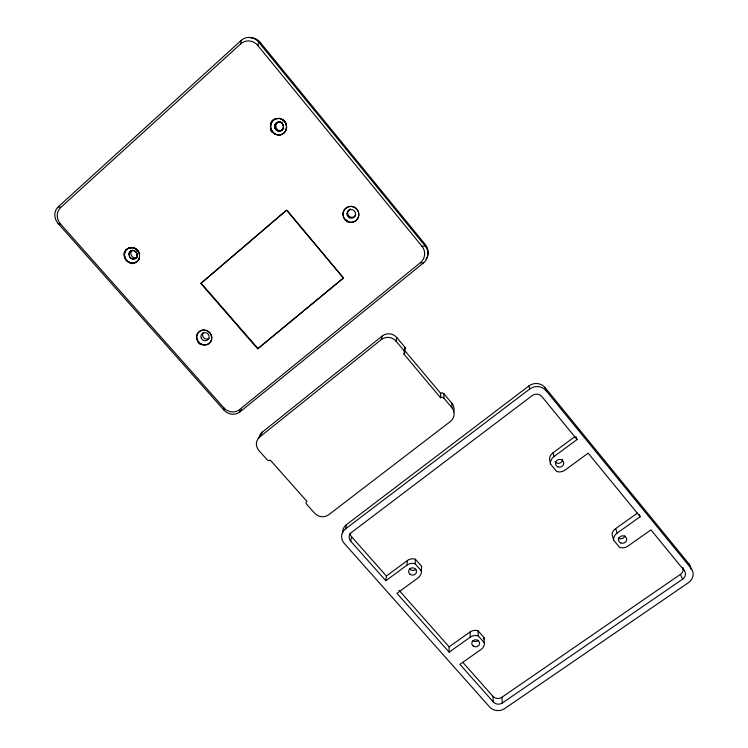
<?xml version="1.0" encoding="UTF-8"?>
<svg xmlns="http://www.w3.org/2000/svg" width="748" height="748" viewBox="0 0 748 748"><rect width="100%" height="100%" fill="white"/><g stroke="black" fill="none" stroke-linecap="round" stroke-linejoin="round"><path stroke-width="1.12" d="M270.505 126.524L271.318 122.84M484.302 642.747L478.318 635.922L476.682 635.548A8.686 7.798 1.9 0 0 470.277 637.156L449.127 652.144L449.109 646.861L470.071 631.976A8.611 7.742 1.9 0 1 476.411 630.386L478.037 630.76L483.956 637.52L484.321 644.252A8.686 7.798 1.9 0 1 481.086 649.451L459.927 664.336L493.315 701.989A6.433 5.685 1.2 0 0 502.338 702.998L682.644 579.148A6.825 6.106 -12.3 0 0 684.224 570.528L650.966 529.883L627.993 546.049A9.116 8.284 -10.8 0 1 621.251 547.788L619.568 547.396L613.603 540.196L613.631 538.579A9.116 8.284 -10.8 0 1 617.212 533.015L640.195 516.718L588.18 453.148L565.161 470.015A9.219 8.611 -10.2 0 1 558.363 471.848L556.652 471.446L550.481 464.003L550.481 462.329A9.219 8.611 -10.2 0 1 554.025 456.532L577.045 439.534L576.082 436.888M286.549 126.964A7.919 7.574 70.4 0 1 286.484 127.992L286.531 126.337M443.835 398.095L443.882 393.719A2.281 2.188 0.9 0 0 440.684 393.383L404.556 350.344L403.948 354.15L440.581 397.758A2.309 2.216 1 0 1 443.835 398.095L451.867 407.669A10.36 9.902 1.2 0 1 450.277 421.582L328.718 514.746A10.033 9.313 15.2 0 1 314.674 513.25L306.643 504.217A2.235 2.076 16.6 0 1 306.867 501.282L270.271 460.095A2.253 2.104 22.4 0 1 267.12 459.758L258.901 450.511A10.192 9.546 23.5 0 1 259.762 436.944L262.305 432.12L382.181 336.039A10.341 10.07 12.9 0 1 396.758 337.526L404.874 347.203A2.3 2.235 8.9 0 1 405.051 349.802M440.581 397.758L440.684 393.383M449.127 652.144L396.973 593.323L418.132 577.811A8.808 8.078 6.1 0 0 421.32 572.426L421.517 566.227L415.402 559.242L413.756 558.859A8.724 8.013 6.1 0 0 407.361 560.542L386.398 576.044L385.818 580.738L350.681 541.113A6.638 6.134 11.4 0 1 351.466 532.464L532.127 395.645A7.013 6.657 -12.5 0 1 541.954 396.655L577.045 439.534M126.178 249.954L124.897 252.095A7.574 7.041 48.4 0 0 124.738 252.572L124.607 253.086A7.985 7.424 48.4 0 0 124.458 254.002L124.636 256.555A7.574 7.041 48.4 0 0 124.766 257.05L124.636 256.555A7.574 7.041 48.4 0 1 124.533 256.059L124.523 256.022A7.985 7.424 48.4 0 1 124.43 255.077M130.61 251.197C137.267 247.149 140.026 260.743 132.125 258.799M421.274 570.855L415.093 563.814L415.402 559.242M385.818 580.738L406.977 565.114L407.361 560.542M286.475 128.076L286.119 129.61A7.919 7.574 70.3 0 1 285.932 130.105L285.914 130.152M124.458 254.03L124.607 253.058M425.472 244.764L425.294 246.12A11.921 11.893 2.9 0 1 423.574 262.857L239.977 411.877A11.444 10.743 29.5 0 1 224.082 410.213L58.148 223.53A12.295 11.248 51.6 0 1 58.307 206.775L241.165 40.439A13.071 12.277 74.6 0 1 258.621 42.094L260.229 42.43L425.472 244.764A11.828 11.8 1.7 0 1 427.604 255.694M224.082 410.213L223.933 407.941L60.513 223.998A12.108 11.08 51.6 0 1 60.672 207.505L240.688 43.889L241.165 40.439M275.975 129.675C279.808 134.126 286.334 127.347 282.146 123.476C278.321 118.997 271.776 125.795 275.975 129.666M403.948 354.15A2.328 2.263 9 0 0 404.266 350.962L404.874 347.203M404.266 350.962L396.038 341.163L396.758 337.526M350.681 541.113L351.607 536.755A6.582 6.087 11.4 0 1 350.064 533.062M257.854 45.525L258.621 42.094L425.294 246.12L422.003 246.288L257.854 45.525A12.856 12.08 74.3 0 0 240.688 43.889M688.758 563.646L691.087 568.321A11.379 10.182 -12.5 0 1 688.431 582.701L504.61 708.627A10.715 9.462 1.2 0 1 489.594 706.954L344.22 543.319A11.07 10.229 11.7 0 1 345.492 528.901L346.464 524.647L528.883 385.949A11.585 11.014 -13 0 1 545.114 387.623L688.758 563.646A11.267 10.098 -12.6 0 1 690.554 567.19M259.762 436.944L381.256 339.648L382.181 336.039M286.269 129.095L286.278 129.067A7.919 7.574 70.4 0 1 286.129 129.507M124.738 252.572L124.897 252.113A7.985 7.424 48.4 0 1 125.29 251.234L125.299 251.216A7.574 7.041 48.4 0 1 125.804 250.421M139.446 258.051L139.278 258.528A7.574 7.041 48.4 0 0 139.521 257.798M286.119 129.61L285.68 130.666M130.601 251.197L128.937 253.815L129.675 256.994A3.927 3.656 48.5 0 1 129.404 256.536M139.119 258.911L139.278 258.528A7.985 7.424 48.4 0 1 139.006 259.145M271.328 122.831L272.524 121.008M343.491 278.069L286.531 210.216L200.81 283.464L257.677 348.82L343.491 278.069L287.512 210.917M271.552 122.392L271.561 122.363A7.919 7.574 70.3 0 1 272.122 121.513M138.866 259.416L138.343 260.229A7.985 7.424 48.4 0 1 137.735 260.94L136.978 261.604A7.574 7.041 48.4 0 0 137.679 260.996L138.081 260.556M241.595 409.287L239.977 411.877L239.594 409.577L420.329 262.763L423.574 262.857M257.677 348.82L343.641 277.779M126.141 250L127.188 249.009M272.487 121.054L272.833 120.68A7.919 7.574 70.3 0 1 273.525 120.101M284.539 132.377L283.399 133.443M126.44 249.673L126.459 249.654A7.985 7.424 48.4 0 0 125.851 250.356M272.852 120.671L273.656 119.961M200.81 283.464L285.886 210.777M345.492 528.901L529.696 389.016A11.697 11.117 -12.8 0 1 546.096 390.708L691.087 568.321M550.481 464.003L549.481 458.599A9.126 8.537 -10.4 0 1 552.978 452.849L574.857 436.673M273.637 119.979L274.965 119.156A7.919 7.574 70.4 0 1 275.442 118.951L279.051 118.436A7.919 7.574 70.4 0 1 279.331 118.465M128.852 248.065A7.574 7.041 48.5 0 0 128.011 248.467L127.216 248.981A7.985 7.424 48.4 0 1 127.973 248.486L132.312 247.597A7.574 7.041 48.5 0 1 132.807 247.663L132.845 247.672A7.985 7.424 48.4 0 1 133.509 247.812M613.603 540.196L612.032 534.175A9.023 8.219 -10.9 0 1 615.576 528.649L637.38 513.165M462.89 662.429L492.895 696.313A6.377 5.638 1.1 0 0 501.843 697.304L680.4 574.389A6.76 6.059 -12.4 0 0 683.046 567.956M282.426 134.06A7.919 7.574 70.3 0 1 281.529 134.49L282.968 133.752M274.965 119.156L275.442 118.951M280.631 134.78L280.603 134.79A7.919 7.574 70.3 0 1 279.612 134.958L281.585 134.472M134.378 262.829L135.257 262.557A7.985 7.424 48.4 0 1 134.378 262.829A7.574 7.041 48.4 0 1 133.509 262.959M134.341 262.838L133.368 263.006A7.985 7.424 48.4 0 1 132.405 263.034L131.368 262.931A7.574 7.041 48.4 0 0 132.368 263.034L133.368 263.006M279.565 134.967L274.918 134.014M278.527 135.005L278.555 135.005A7.919 7.574 70.3 0 1 277.517 134.911M128.918 248.037A7.985 7.424 48.4 0 1 129.797 247.766L129.797 247.766A7.574 7.041 48.5 0 1 130.769 247.597A7.985 7.424 48.4 0 1 131.779 247.56L131.807 247.56M279.051 118.436L279.565 118.502M132.312 247.597L133.247 247.747M58.148 223.53L60.513 223.998M130.816 262.819L131.368 262.931A7.985 7.424 48.4 0 1 130.414 262.707L129.423 262.342A7.985 7.424 48.4 0 1 128.544 261.884L127.665 261.276M415.093 563.814L413.429 563.422A8.808 8.078 6.1 0 0 406.977 565.114M280.023 118.595L281.631 119.138M130.872 262.829L130.395 262.698A7.574 7.041 48.4 0 1 129.572 262.38M58.307 206.775L60.672 207.505M276.451 134.668L276.48 134.677A7.919 7.574 70.3 0 1 275.601 134.322M133.817 247.897L135.294 248.514M130.217 257.649L132.116 258.799M129.423 262.342L128.516 261.865A7.574 7.041 48.4 0 1 127.693 261.304M281.603 119.128L282.136 119.4M135.248 248.486L136.127 249.019A7.574 7.041 48.5 0 1 136.538 249.327L138.315 251.225M271.337 130.18L271.122 129.684A7.919 7.574 70.3 0 0 271.337 130.18L274.974 134.042M135.659 248.719L135.678 248.729A7.985 7.424 48.4 0 0 134.799 248.271M274.525 133.78L274.544 133.798A7.919 7.574 70.3 0 1 273.684 133.181M283.408 120.26L282.548 119.643A7.919 7.574 70.4 0 1 283.38 120.241L283.875 120.671M127.207 260.893L127.656 261.267A7.985 7.424 48.4 0 1 126.908 260.613L126.188 259.799A7.985 7.424 48.4 0 1 125.617 258.976L125.926 259.434M127.254 260.93L126.879 260.584A7.574 7.041 48.4 0 1 126.3 259.902M283.829 120.634L284.894 121.84M129.769 257.069A4.114 3.833 48.5 0 0 130.096 257.499L130.208 257.649M284.203 120.998L284.184 120.98A7.919 7.574 70.4 0 1 284.782 121.737M351.607 536.755L386.398 576.044M398.993 590.265L449.109 646.861M198.155 342.35L199.697 344.099M201.156 283.183L257.938 348.446M443.882 393.719L451.811 403.163A10.21 9.78 1 0 1 453.587 412.232M346.483 219.912L348.718 222.614M284.904 121.849L285.24 122.363M138.277 251.178L138.857 252.123M285.203 122.307L286.119 124.262M138.586 251.646L138.595 251.665A7.985 7.424 48.4 0 0 138.118 250.945M285.465 122.737L285.474 122.766A7.919 7.574 70.4 0 1 285.923 123.719M682.868 567.713L684.224 570.528M680.4 574.389L682.644 579.148M639.269 514.605L640.195 516.718M271.103 129.647L270.57 127.581M615.576 528.649L617.212 533.015M139.427 253.563L139.091 252.628A7.985 7.424 48.4 0 1 139.427 253.535L139.567 254.068M545.114 387.623L546.096 390.708M552.978 452.849L554.025 456.532M528.883 385.949L529.696 389.016M270.776 128.647L270.785 128.675A7.919 7.574 70.3 0 1 270.608 127.684M286.269 124.766L286.531 126.403M270.57 127.534L270.514 126.954M501.843 697.304L502.338 702.998M492.895 696.313L493.315 701.989M478.037 630.76L478.318 635.922M470.071 631.976L470.277 637.156M270.514 127.02L270.505 126.496A7.919 7.574 70.3 0 1 270.561 125.449M421.517 566.227L421.573 567.779M483.956 637.52L483.984 639.026M451.811 403.163L451.867 407.669M137.249 257.368A4.31 4.011 48.6 0 1 131.629 255.844A4.31 4.011 48.6 0 1 132.489 250.197M130.9 258.21A4.114 3.833 48.5 0 1 130.47 257.882A3.927 3.656 48.4 0 1 130.049 257.462M129.226 252.899A4.114 3.833 48.5 0 0 129.049 253.376A3.927 3.656 48.5 0 0 128.927 253.899A4.114 3.833 48.5 0 0 128.88 254.395A3.927 3.656 48.5 0 0 128.899 254.89M129.254 252.768A3.927 3.656 48.5 0 1 129.488 252.347A4.114 3.833 48.5 0 1 129.806 251.908M129.769 251.964A3.927 3.656 48.5 0 1 130.105 251.618M130.489 251.328A3.927 3.656 48.5 0 1 130.909 251.094M131.891 258.724A3.927 3.656 48.4 0 0 132.377 258.864A4.114 3.833 48.5 0 0 132.929 258.967M131.433 258.518A3.927 3.656 48.4 0 1 130.994 258.256M131.04 250.954A4.114 3.833 48.5 0 1 131.517 250.767M132.013 250.655A4.114 3.833 48.5 0 1 132.518 250.599A3.927 3.656 48.5 0 1 133.041 250.599M131.583 250.739A3.927 3.656 48.5 0 1 132.059 250.627M135.912 258.041A4.114 3.833 48.5 0 1 135.51 258.341M136.566 257.284A4.114 3.833 48.5 0 1 136.267 257.686M135.248 251.365A4.114 3.833 48.5 0 1 135.668 251.693M136.052 252.076A4.114 3.833 48.5 0 1 136.379 252.506M135.482 258.369A3.927 3.656 48.4 0 1 135.061 258.602M136.716 256.929A3.927 3.656 48.4 0 1 136.482 257.349M136.201 257.733A3.927 3.656 48.4 0 1 135.865 258.079M272.496 132.078A10.023 9.584 70.6 0 1 270.963 128.955M270.654 127.599A10.023 9.584 70.6 0 1 270.524 126.038M270.757 123.803A10.023 9.584 70.6 0 1 271.206 122.317M271.87 120.933A10.023 9.584 70.6 0 1 272.431 120.082M271.374 132.059A10.07 9.631 70.4 0 1 271.187 131.76M270.524 130.526A10.07 9.631 70.4 0 1 270.383 130.208M355.674 215.097A4.329 4.254 63.1 0 1 349.223 216.396A4.329 4.254 63.1 0 1 349.12 209.721M349.568 209.393A4.329 4.254 63.1 0 1 350.316 209.019M137.23 255.208A4.114 3.833 48.5 0 1 137.174 255.723A3.927 3.656 48.5 0 1 137.071 256.153A4.114 3.833 48.5 0 1 136.875 256.695M134.518 258.808A3.927 3.656 48.4 0 1 134.051 258.92A4.114 3.833 48.5 0 1 133.537 258.976A3.927 3.656 48.4 0 1 133.069 258.958M136.959 253.581A3.927 3.656 48.5 0 1 137.108 254.068A4.114 3.833 48.5 0 1 137.183 254.572M282.351 130.199A4.507 4.31 70.6 0 1 275.89 126.964A4.507 4.31 70.6 0 1 280.874 121.868M282.089 122.317A4.507 4.31 70.6 0 1 282.361 122.476M283.847 128.721A4.507 4.31 70.6 0 1 283.632 129.039M282.735 129.077A4.114 3.927 70.4 0 0 282.996 128.619A4.31 4.114 70.4 0 0 283.193 128.03M280.463 130.891A4.301 4.114 70.4 0 0 280.968 130.685A4.105 3.927 70.4 0 0 281.37 130.451M282.576 129.273A4.301 4.114 70.4 0 1 282.248 129.713M281.865 130.096A4.301 4.114 70.4 0 1 281.435 130.423M280.444 130.891A4.105 3.927 70.4 0 1 279.939 131.012A4.301 4.114 70.4 0 1 279.369 131.078A4.105 3.927 70.3 0 1 278.808 131.068M276.171 129.872A4.114 3.927 70.3 0 1 275.806 129.479A4.31 4.114 70.4 0 1 275.451 128.993M274.357 119.549A7.919 7.574 70.3 0 1 274.806 119.306M276.984 118.521A7.919 7.574 70.4 0 1 277.358 118.474M278.349 118.436A7.919 7.574 70.4 0 1 278.873 118.465M280.537 118.736A7.919 7.574 70.4 0 1 281.482 119.091M286.278 124.804A7.919 7.574 70.4 0 1 286.475 125.823M284.249 132.677A7.919 7.574 70.3 0 1 283.501 133.331M272.936 132.48A7.919 7.574 70.3 0 1 272.281 131.685M271.73 130.816A7.919 7.574 70.3 0 1 271.487 130.339M270.757 124.448A7.919 7.574 70.3 0 1 271.075 123.476M136.734 253.048A4.114 3.833 48.5 0 1 136.949 253.544M133.181 250.589A4.114 3.833 48.5 0 1 133.696 250.674A3.927 3.656 48.5 0 1 134.219 250.832A4.114 3.833 48.5 0 1 134.687 251.048M135.631 251.665A3.927 3.656 48.5 0 1 135.996 252.029M136.314 252.441A3.927 3.656 48.5 0 1 136.575 252.88M211.422 335.3A7.723 7.284 37.9 0 1 206.859 344.557A7.723 7.284 37.9 0 1 197.192 339.527A7.723 7.284 37.9 0 1 201.726 330.261M202.203 330.139A7.723 7.284 37.9 0 1 205.148 330.064M206.121 330.289A7.723 7.284 37.9 0 1 207.523 330.859M207.963 331.102A7.723 7.284 37.9 0 1 210.515 333.524M210.786 333.945A7.723 7.284 37.9 0 1 211.235 334.842M278.826 131.068A4.301 4.114 70.4 0 1 278.284 130.975A4.105 3.927 70.3 0 1 277.798 130.835A4.301 4.114 70.4 0 1 277.265 130.591M276.797 130.292A4.301 4.114 70.4 0 1 276.367 129.937M274.787 125.552A4.114 3.927 70.4 0 1 274.918 125.038A4.31 4.114 70.4 0 1 275.133 124.486M275.114 124.551A4.114 3.927 70.4 0 1 275.367 124.093M275.404 124.009A4.31 4.114 70.4 0 1 275.731 123.57M275.788 123.485A4.114 3.927 70.4 0 1 276.152 123.121A4.31 4.114 70.4 0 1 276.61 122.766M276.564 122.803A4.114 3.927 70.4 0 1 277.012 122.55M283.342 125.823A4.31 4.114 70.4 0 1 283.408 126.384M283.333 127.497A4.31 4.114 70.4 0 0 283.408 126.945A4.114 3.927 70.4 0 0 283.417 126.431M136.678 249.439A7.985 7.424 48.4 0 1 137.295 250M126.403 249.72A7.574 7.041 48.4 0 1 127.104 249.112M131.713 247.569A7.574 7.041 48.5 0 1 132.209 247.607M133.967 247.953A7.574 7.041 48.5 0 1 134.659 248.224M135.528 248.682A7.574 7.041 48.5 0 1 135.958 248.953M137.436 250.15A7.574 7.041 48.5 0 1 137.931 250.73M275.423 128.955A4.114 3.927 70.3 0 1 275.161 128.488A4.31 4.114 70.4 0 1 274.937 127.927M274.722 126.262A4.31 4.114 70.4 0 1 274.796 125.711M124.43 255.105A7.574 7.041 48.4 0 1 124.458 254.152M124.607 253.217A7.574 7.041 48.4 0 1 124.729 252.74M277.676 122.251A4.114 3.927 70.4 0 1 278.172 122.12M278.686 122.074A4.114 3.927 70.4 0 1 279.2 122.083A4.31 4.114 70.4 0 1 279.724 122.214M132.05 263.661A9.631 8.967 48.5 0 1 130.479 263.165M129.731 262.819A9.631 8.967 48.5 0 1 124.299 255.423M124.177 253.955A9.631 8.967 48.5 0 1 124.28 252.506M277.078 122.494A4.31 4.114 70.4 0 1 277.583 122.298M278.106 122.167A4.31 4.114 70.4 0 1 278.639 122.111M138.558 259.902A7.574 7.041 48.4 0 1 138.277 260.295M280.463 122.335A4.31 4.114 70.4 0 1 280.968 122.569M281.435 122.859A4.31 4.114 70.4 0 1 281.865 123.214M282.248 123.626A4.31 4.114 70.4 0 1 282.576 124.084M282.847 124.57A4.31 4.114 70.4 0 1 283.053 125.094M279.93 122.176A4.114 3.927 70.5 0 1 280.425 122.326M280.902 122.541A4.114 3.927 70.5 0 1 281.351 122.822M274.918 127.889A4.114 3.927 70.3 0 1 274.787 127.366A4.31 4.114 70.4 0 1 274.722 126.823A4.114 3.927 70.3 0 1 274.722 126.3M281.949 123.28A4.114 3.927 70.5 0 1 282.314 123.663M282.697 124.187A4.114 3.927 70.5 0 1 282.959 124.664M283.155 125.159A4.114 3.927 70.5 0 1 283.286 125.683M277.115 130.554A4.114 3.927 70.3 0 1 276.666 130.274M209.066 338.367A4.179 3.936 38.1 0 1 203.232 332.505M250.187 37.774A12.959 12.174 74.8 0 1 250.991 37.765M251.786 37.821A12.959 12.174 74.8 0 1 260.229 42.43M422.003 246.288A11.744 11.706 11.1 0 1 420.329 262.763M239.594 409.577A11.276 10.594 29.7 0 1 223.933 407.941M427.052 257.134A11.828 11.8 1.7 0 1 426.715 257.826M426.323 258.49A11.828 11.8 1.7 0 1 425.893 259.135M202.549 344.735A9.331 8.789 38 0 1 200.913 343.94M199.903 343.257A9.331 8.789 38 0 1 198.192 341.537M358.75 213.03A8.013 7.873 62.4 0 1 348.437 221.847A8.013 7.873 62.4 0 1 345.613 208.355A8.013 7.873 62.4 0 1 358.647 212.516M197.472 335.319A9.285 8.752 38.1 0 1 197.444 334.15M381.256 339.648A10.491 10.201 12.9 0 1 396.038 341.163M259.023 437.917A10.061 9.434 23.6 0 1 259.126 437.309M259.266 436.701A10.061 9.434 23.6 0 1 262.305 432.12M690.787 568.489A11.267 10.098 -12.6 0 1 690.834 569.144M342.621 532.791A10.968 10.145 11.7 0 1 346.464 524.647M478.383 640.353A3.871 3.488 1.9 0 1 472.923 640.727M415.925 569.181A3.927 3.609 6.1 0 1 409.708 568.891M562.599 459.216A4.105 3.843 -10.4 0 1 555.091 461.74M624.879 535.792A4.058 3.703 -10.9 0 1 618.203 537.952M285.465 131.078L284.885 131.947A7.919 7.574 70.3 0 0 285.465 131.078M136.978 261.604L135.294 262.548A7.574 7.041 48.4 0 0 136.164 262.137L136.192 262.118A7.985 7.424 48.4 0 0 136.959 261.622A7.985 7.424 48.4 0 0 134.182 248.252A7.985 7.424 48.4 0 0 124.336 256.527A7.985 7.424 48.4 0 0 136.996 261.529M125.599 258.939L125.112 257.985A7.985 7.424 48.4 0 1 124.776 257.088L125.122 258.013A7.574 7.041 48.4 0 0 125.346 258.49A7.574 7.041 48.4 0 0 125.599 258.939M270.617 125.056A8.35 7.985 70.3 0 0 281.295 134.584A8.35 7.985 70.3 0 0 283.66 120.475A8.35 7.985 70.3 0 0 270.617 125.056M201.259 338.049A4.198 3.964 38 0 0 208.337 339.246A4.198 3.964 38 0 0 205.494 332.654A4.198 3.964 38 0 0 201.259 338.049M346.979 213.479A4.357 4.282 62.6 0 0 353.093 217.864A4.357 4.282 62.6 0 0 353.72 210.384A4.357 4.282 62.6 0 0 346.979 213.479M343.061 213.115A8.022 7.882 62.4 0 0 353.776 221.913A8.022 7.882 62.4 0 0 355.824 208.253A8.022 7.882 62.4 0 0 343.061 213.115M196.705 338.769A7.732 7.284 37.9 0 0 209.197 343.416A7.732 7.284 37.9 0 0 206.411 330.653A7.732 7.284 37.9 0 0 196.705 338.769M620.728 542.917A4.105 3.731 -10.8 0 0 626.693 539.243A4.105 3.731 -10.8 0 0 620.41 536.456A4.105 3.731 -10.8 0 0 620.728 542.917M557.756 466.799A4.151 3.871 -10.2 0 0 563.74 462.956A4.151 3.871 -10.2 0 0 557.316 460.095A4.151 3.871 -10.2 0 0 557.756 466.799M410.044 574.24A3.964 3.637 6.1 0 0 416.468 572.136A3.964 3.637 6.1 0 0 411.176 568.041A3.964 3.637 6.1 0 0 410.044 574.24M473.157 645.963A3.908 3.506 1.9 0 0 479.533 643.963A3.908 3.506 1.9 0 0 474.382 639.989A3.908 3.506 1.9 0 0 473.157 645.963"/></g></svg>
